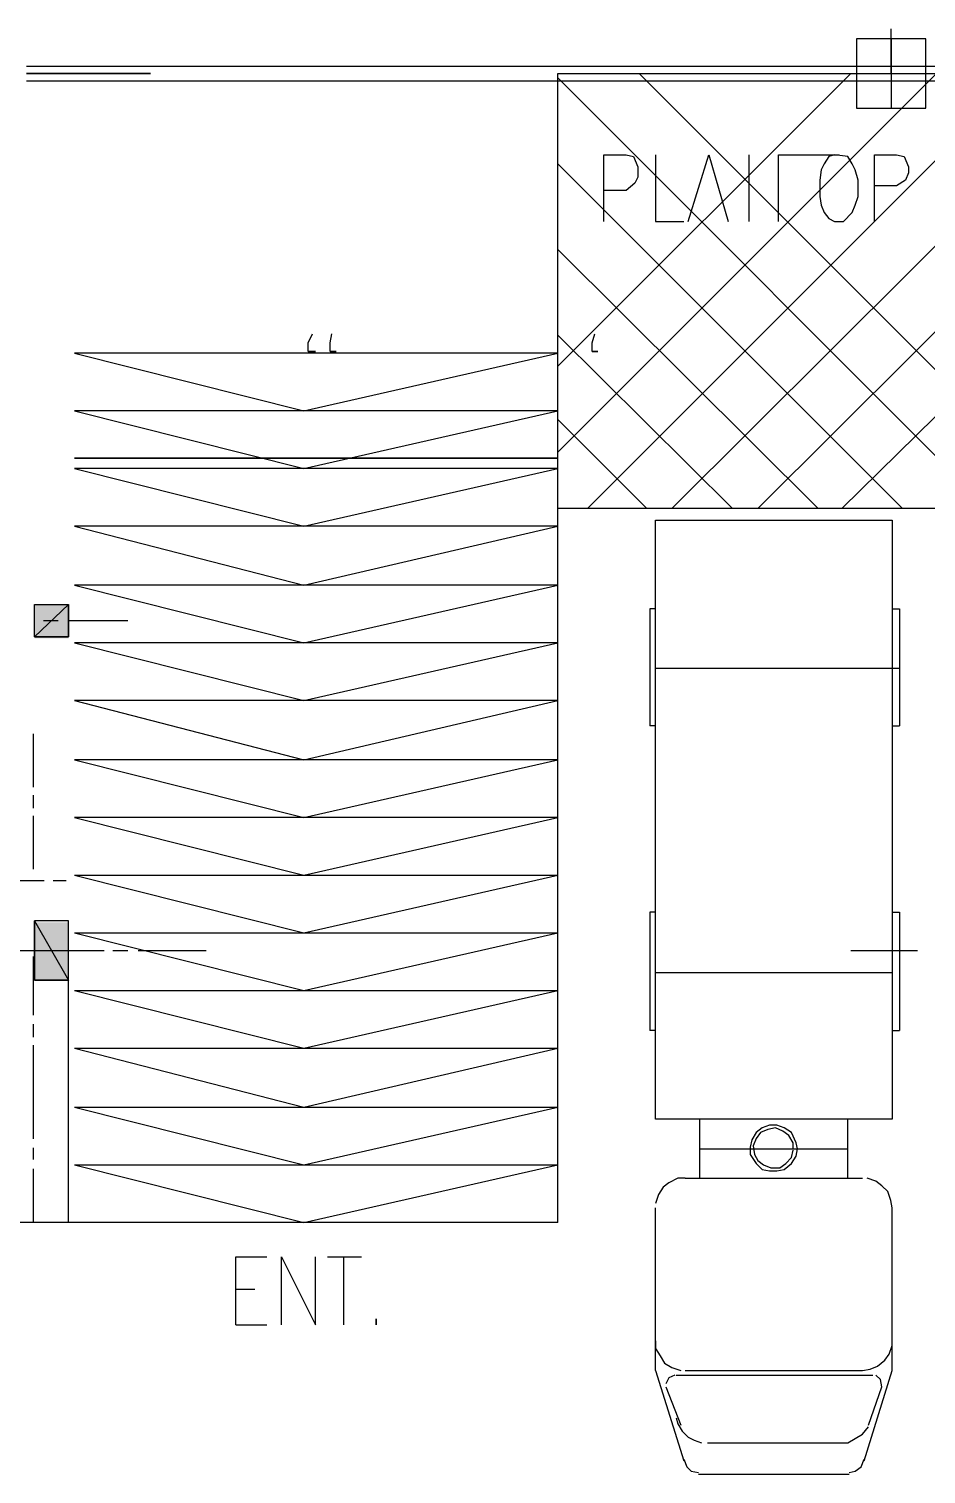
# Model space of a CAD drawing. Header units: millimetres. Extents: x -283029 to -254660, y -24907 to 10674.
# Drawn here: x -282163 to -281801, y -21675 to -21093 of the extents above; entities that cross this region are included whole.
import ezdxf

# ---------------------------------------------------------------- set-up
doc = ezdxf.new("R2010")
doc.units = ezdxf.units.MM
doc.header["$LTSCALE"] = 100
doc.linetypes.add('ACAD_ISO02W100', pattern=[15, 12, -3])
doc.layers.add('H', color=7, linetype='Continuous')
doc.layers.add('P', color=7, linetype='Continuous')

# ---------------------------------------------------------------- blocks, each defined once
blk = doc.blocks.new('truck')
at = {"layer": 'P'}
for points in [[(-15290.74, 28369.65), (-15290.74, 28611.14)], [(-15290.74, 28611.14), (-15195.31, 28611.14)], [(-15195.31, 28611.14), (-15195.31, 28575.38)], [(-15290.74, 28575.38), (-15293.11, 28575.38)], [(-15293.11, 28575.38), (-15293.11, 28528.25)], [(-15195.31, 28575.38), (-15195.31, 28369.65)], [(-15195.31, 28575.38), (-15192.34, 28575.38)], [(-15192.34, 28575.38), (-15192.34, 28528.25)], [(-15290.74, 28551.51), (-15192.34, 28551.51)], [(-15290.74, 28528.25), (-15293.11, 28528.25)], [(-15195.31, 28528.25), (-15192.34, 28528.25)], [(-15293.11, 28453.14), (-15293.11, 28405.44)], [(-15192.34, 28453.14), (-15192.34, 28405.44)], [(-15195.31, 28428.7), (-15290.74, 28428.7)], [(-15290.74, 28405.44), (-15293.11, 28405.44)], [(-15195.31, 28405.44), (-15192.34, 28405.44)], [(-15195.31, 28369.65), (-15290.74, 28369.65)], [(-15272.83, 28345.81), (-15272.83, 28369.65)], [(-15233.48, 28357.75), (-15234.09, 28360.11), (-15235.88, 28364.3), (-15238.85, 28366.1), (-15241.83, 28367.28), (-15244.8, 28367.28), (-15247.81, 28366.1), (-15250.18, 28364.3), (-15251.97, 28361.33), (-15252.58, 28358.32), (-15252.58, 28355.35), (-15250.18, 28351.76), (-15247.81, 28349.4), (-15244.8, 28348.79), (-15241.83, 28348.79), (-15238.85, 28349.4), (-15235.88, 28351.76), (-15234.09, 28354.77), (-15233.48, 28357.75)], [(-15235.27, 28357.75), (-15235.27, 28360.11), (-15237.06, 28363.09), (-15239.46, 28364.88), (-15242.44, 28366.1), (-15245.41, 28365.49), (-15248.39, 28364.3), (-15250.18, 28361.9), (-15251.36, 28358.93), (-15250.79, 28355.35), (-15249.57, 28352.98), (-15247.2, 28351.19), (-15244.23, 28349.97), (-15240.64, 28349.97), (-15238.24, 28351.76), (-15235.88, 28354.16), (-15235.27, 28357.14)], [(-15213.23, 28345.81), (-15213.23, 28369.65)], [(-15272.83, 28357.75), (-15213.23, 28357.75)], [(-15278.81, 28345.81), (-15281.78, 28345.81), (-15285.37, 28344.02), (-15287.73, 28342.23), (-15289.53, 28339.26), (-15290.74, 28335.67)], [(-15278.81, 28345.81), (-15207.25, 28345.81)], [(-15290.74, 28268.3), (-15290.74, 28333.88)], [(-15195.31, 28268.3), (-15195.31, 28333.88)], [(-15290.74, 28280.23), (-15290.74, 28277.23), (-15288.95, 28274.25), (-15287.16, 28271.28), (-15284.18, 28269.48), (-15280.6, 28268.3)], [(-15207.25, 28268.3), (-15204.27, 28268.91), (-15201.3, 28270.09), (-15198.32, 28272.46), (-15196.53, 28274.86), (-15195.31, 28278.44)], [(-15290.74, 28268.3), (-15279.38, 28231.93)], [(-15282.97, 28266.51), (-15285.37, 28265.33), (-15286.55, 28262.93)], [(-15282.39, 28266.51), (-15203.09, 28266.51)], [(-15278.81, 28268.3), (-15207.25, 28268.3)], [(-15206.64, 28231.93), (-15195.31, 28268.3)], [(-15199.51, 28261.74), (-15200.08, 28264.72), (-15201.87, 28266.51)], [(-15286.55, 28261.74), (-15280.6, 28246.23)], [(-15204.88, 28246.23), (-15199.51, 28261.74)], [(-15282.39, 28249.2), (-15281.78, 28246.84), (-15279.99, 28243.86), (-15277.63, 28241.46), (-15275.23, 28240.28), (-15272.25, 28239.1)], [(-15216.2, 28239.1), (-15213.23, 28239.1), (-15210.22, 28240.85), (-15207.25, 28242.64), (-15204.88, 28245.65)], [(-15269.85, 28239.1), (-15215.6, 28239.1)], [(-15279.38, 28232.54), (-15278.2, 28229.53), (-15276.41, 28227.74), (-15273.43, 28227.16)], [(-15212.62, 28227.16), (-15210.22, 28227.74), (-15207.85, 28229.53), (-15206.64, 28232.54)], [(-15273.43, 28226.55), (-15212.62, 28226.55)]]:
    blk.add_lwpolyline(points, dxfattribs=at)

msp = doc.modelspace()

# ---------------------------------------------------------------- hatches: boundary and pattern name
at = {"layer": 'H', "linetype": 'Continuous'}
for points in [[(-282160.3, -21338.43), (-282160.3, -21324.71), (-282146.58, -21324.71), (-282146.58, -21338.43), (-282160.3, -21338.43)], [(-282160.3, -21476.15), (-282160.3, -21452.92), (-282146.58, -21452.92), (-282146.58, -21476.15), (-282160.3, -21476.15)]]:
    msp.add_hatch(color=256, dxfattribs=at).paths.add_polyline_path(points)

# ---------------------------------------------------------------- linework, layer by layer
for p, q in [((-281814.84, -21110.66), (-281814.84, -21092.66)), ((-282177.5, -21464.25), (-282153.74, -21464.25)), ((-282146.58, -21573.94), (-282177.5, -21573.94))]:
    msp.add_line(p, q)
at = {"linetype": 'ACAD_ISO02W100'}
for p, q in [((-281814.84, -21096.66), (-281814.84, -21124.66)), ((-282113.5, -21110.66), (-282163.5, -21110.66)), ((-282163.5, -21110.66), (-282113.5, -21110.66))]:
    msp.add_line(p, q, dxfattribs=at)
msp.add_lwpolyline([(-281828.84, -21124.66), (-281800.84, -21124.66), (-281800.84, -21096.66), (-281828.84, -21096.66)], close=True)
at = {"color": 30, "true_color": 0xf8991e}
for points in [[(-282163.5, -21107.66), (-281646.84, -21107.66)], [(-282163.5, -21107.66), (-281646.84, -21107.66)], [(-282163.5, -21113.66), (-281646.84, -21113.66)]]:
    msp.add_lwpolyline(points, dxfattribs=at)
at = {"layer": 'P'}
for points in [[(-281949.23, -21265.68), (-281949.23, -21110.66)], [(-281796.57, -21110.66), (-281949.23, -21263.28)], [(-281831.15, -21110.66), (-281949.23, -21228.7)], [(-281949.23, -21110.66), (-281783.45, -21110.66), (-281783.45, -21139.87), (-281774.53, -21139.87), (-281774.53, -21285.97), (-281949.23, -21285.97), (-281949.23, -21110.66)], [(-281775.71, -21285.97), (-281949.23, -21112.45)], [(-281774.53, -21252.57), (-281916.44, -21110.66)], [(-281783.45, -21132.13), (-281937.3, -21285.97)], [(-281930.71, -21170.31), (-281930.71, -21143.47), (-281921.78, -21143.47), (-281918.81, -21144.08), (-281917.02, -21148.23), (-281917.02, -21152.43), (-281918.2, -21154.79), (-281921.78, -21157.77), (-281930.71, -21157.77)], [(-281909.85, -21143.47), (-281909.85, -21170.31), (-281898.53, -21170.31)], [(-281896.74, -21170.31), (-281888.39, -21143.47), (-281880.65, -21170.31)], [(-281872.3, -21143.47), (-281872.3, -21170.31)], [(-281860.36, -21170.31), (-281860.36, -21143.47), (-281847.86, -21143.47)], [(-281849.51, -21143.47), (-281835.78, -21143.47)], [(-281837.71, -21143.47), (-281840.08, -21144.08), (-281841.87, -21147.05), (-281843.06, -21149.42), (-281843.66, -21153.61), (-281843.66, -21160.17), (-281843.06, -21163.75), (-281841.87, -21166.73), (-281840.08, -21169.09), (-281837.71, -21170.31), (-281834.13, -21170.31), (-281830.55, -21166.73), (-281829.36, -21163.75), (-281828.15, -21160.17), (-281828.15, -21153.61), (-281829.36, -21149.42), (-281830.55, -21147.05), (-281832.34, -21144.08), (-281837.71, -21143.47)], [(-281821.59, -21170.31), (-281821.59, -21143.47), (-281812.67, -21143.47), (-281809.69, -21144.08), (-281807.9, -21148.23), (-281807.9, -21150.63), (-281809.08, -21153.61), (-281812.67, -21155.98), (-281821.59, -21155.98)], [(-281810.29, -21285.97), (-281949.23, -21147.03)], [(-281774.53, -21157.75), (-281903.32, -21285.97)], [(-281844.27, -21285.97), (-281949.23, -21181.61)], [(-281774.53, -21192.33), (-281868.71, -21285.97)], [(-282050, -21222.75), (-282047.02, -21222.75), (-282050, -21222.75), (-282050, -21219.17), (-282048.21, -21215.59)], [(-282041.04, -21222.75), (-282038.67, -21222.75), (-282041.04, -21222.75), (-282041.04, -21219.17), (-282040.43, -21215.59)], [(-281878.85, -21285.97), (-281949.23, -21216.2)], [(-281935.5, -21222.75), (-281933.1, -21222.75), (-281935.5, -21222.75), (-281935.5, -21219.17), (-281934.32, -21215.59)], [(-282144.21, -21223.36), (-282051.79, -21246.59)], [(-281949.23, -21223.36), (-282144.21, -21223.36)], [(-282051.79, -21246.59), (-281949.23, -21223.36)], [(-281949.23, -21573.94), (-281949.23, -21223.36)], [(-281774.53, -21226.91), (-281834.74, -21285.97)], [(-281949.23, -21246.59), (-282144.21, -21246.59)], [(-282144.21, -21246.59), (-282051.79, -21269.84)], [(-282051.79, -21269.84), (-281949.23, -21246.59)], [(-281913.43, -21285.97), (-281949.23, -21250.17)], [(-282144.21, -21265.68), (-281949.23, -21265.68)], [(-281949.23, -21265.68), (-282144.21, -21265.68)], [(-281949.23, -21269.84), (-282144.21, -21269.84)], [(-282144.21, -21269.84), (-282051.79, -21293.1)], [(-282051.79, -21293.1), (-281949.23, -21269.84)], [(-281774.53, -21285.97), (-281949.23, -21285.97)], [(-281949.23, -21293.1), (-282144.21, -21293.1)], [(-282144.21, -21293.1), (-282051.79, -21316.97)], [(-282051.79, -21316.97), (-281949.23, -21293.1)], [(-281949.23, -21316.97), (-282144.21, -21316.97)], [(-282144.21, -21316.97), (-282051.79, -21340.22)], [(-282051.79, -21340.22), (-281949.23, -21316.97)], [(-282160.3, -21324.71), (-282146.58, -21324.71), (-282160.3, -21337.82), (-282160.3, -21324.71)], [(-282146.58, -21324.71), (-282160.3, -21337.82), (-282146.58, -21337.82), (-282146.58, -21324.71)], [(-282146.58, -21337.82), (-282160.3, -21337.82), (-282160.3, -21324.71), (-282146.58, -21324.71), (-282146.58, -21337.82)], [(-282150.77, -21331.26), (-282156.72, -21331.26)], [(-282122.74, -21331.26), (-282146.58, -21331.26)], [(-281949.23, -21340.22), (-282144.21, -21340.22)], [(-282144.21, -21340.22), (-282051.79, -21363.48)], [(-282051.79, -21363.48), (-281949.23, -21340.22)], [(-281949.23, -21363.48), (-282144.21, -21363.48)], [(-282144.21, -21363.48), (-282051.79, -21387.31)], [(-282051.79, -21387.31), (-281949.23, -21363.48)], [(-282160.81, -21376.87), (-282160.81, -21398.39)], [(-281949.23, -21387.31), (-282144.21, -21387.31)], [(-282144.21, -21387.31), (-282051.79, -21410.57)], [(-282051.79, -21410.57), (-281949.23, -21387.31)], [(-282160.81, -21401.54), (-282160.81, -21406.78)], [(-282160.81, -21409.93), (-282160.81, -21431.45)], [(-281949.23, -21410.57), (-282144.21, -21410.57)], [(-282144.21, -21410.57), (-282051.79, -21433.83)], [(-282051.79, -21433.83), (-281949.23, -21410.57)], [(-282180.6, -21435.95), (-282156.47, -21435.95)], [(-282152.78, -21435.95), (-282147.54, -21435.95)], [(-282144.21, -21433.83), (-281949.23, -21433.83)], [(-282144.21, -21433.83), (-282051.79, -21457.08)], [(-282051.79, -21457.08), (-281949.23, -21433.83)], [(-282146.58, -21452.32), (-282160.3, -21452.32), (-282146.58, -21476.15), (-282146.58, -21452.32)], [(-282160.3, -21452.32), (-282146.58, -21476.15), (-282160.3, -21476.15), (-282160.3, -21452.32)], [(-282160.3, -21476.15), (-282146.58, -21476.15), (-282146.58, -21452.32), (-282160.3, -21452.32), (-282160.3, -21476.15)], [(-281909.88, -21448.73), (-281912.25, -21448.73)], [(-281814.45, -21448.73), (-281811.48, -21448.73)], [(-282144.21, -21457.08), (-281949.23, -21457.08)], [(-282144.21, -21457.08), (-282051.79, -21480.34)], [(-282051.79, -21480.34), (-281949.23, -21457.08)], [(-282177.5, -21464.25), (-282132.28, -21464.25)], [(-282128.69, -21464.25), (-282122.74, -21464.25)], [(-282118.55, -21464.25), (-282091.14, -21464.25)], [(-281831.15, -21464.25), (-281804.31, -21464.25)], [(-282160.81, -21466.63), (-282160.81, -21490.26)], [(-281949.23, -21573.94), (-282146.58, -21573.94), (-282146.58, -21476.15)], [(-282144.21, -21480.34), (-281949.23, -21480.34)], [(-282144.21, -21480.34), (-282051.79, -21503.6)], [(-282051.79, -21503.6), (-281949.23, -21480.34)], [(-282160.81, -21493.92), (-282160.81, -21499.18)], [(-282160.81, -21502.34), (-282160.81, -21540.13)], [(-282144.21, -21503.6), (-281949.23, -21503.6)], [(-282144.21, -21503.6), (-282051.79, -21527.43)], [(-282051.79, -21527.43), (-281949.23, -21503.6)], [(-282144.21, -21527.43), (-281949.23, -21527.43)], [(-282144.21, -21527.43), (-282051.79, -21550.69)], [(-282051.79, -21550.69), (-281949.23, -21527.43)], [(-282160.81, -21543.79), (-282160.81, -21548.53)], [(-282160.81, -21552.19), (-282160.81, -21573.94)], [(-282144.21, -21550.69), (-281949.23, -21550.69)], [(-282144.21, -21550.69), (-282051.79, -21573.94)], [(-282051.79, -21573.94), (-281949.23, -21550.69)], [(-281814.45, -21567.99), (-281815.06, -21565.02), (-281816.24, -21561.44), (-281818.64, -21559.04), (-281821.01, -21557.24), (-281824.59, -21556.06)], [(-282079.21, -21615.08), (-282079.21, -21587.67), (-282066.7, -21587.67)], [(-282060.71, -21615.08), (-282060.71, -21587.67), (-282047.02, -21615.08), (-282047.02, -21587.67)], [(-282042.22, -21587.67), (-282028.53, -21587.67)], [(-282035.67, -21587.67), (-282035.67, -21615.08)], [(-282079.21, -21600.78), (-282071.46, -21600.78)], [(-282079.21, -21615.08), (-282066.7, -21615.08)], [(-282022.55, -21612.72), (-282022.55, -21615.08), (-282022.55, -21612.72)]]:
    msp.add_lwpolyline(points, dxfattribs=at)

# ---------------------------------------------------------------- block references
msp.add_blockref('truck', (-266619.14, -49901.88))

doc.saveas('drawing.dxf')
